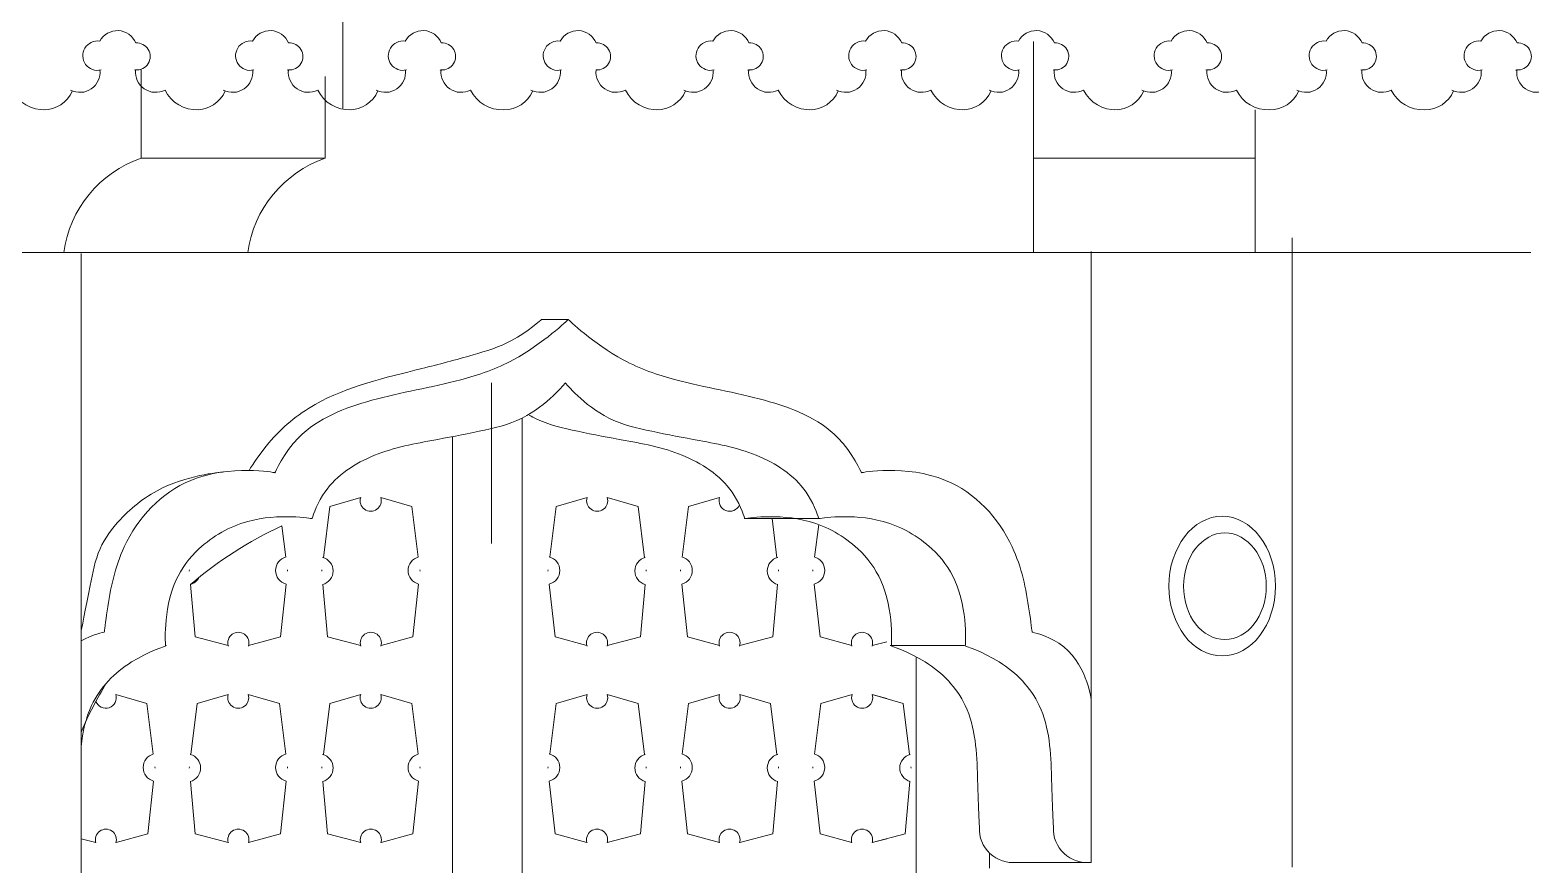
# Model space of a CAD drawing. Header units: millimetres. Extents: x 2399 to 111977, y 1313 to 59551.
# Drawn here: x 43914 to 45618, y 45612 to 46560 of the extents above; entities that cross this region are included whole.
import ezdxf

# ---------------------------------------------------------------- set-up
doc = ezdxf.new("R2010")
doc.units = ezdxf.units.MM
doc.layers.add('hatch1', color=7, linetype='Continuous', lineweight=20, true_color=0x6a6a6a)
doc.layers.add('main line', color=7, linetype='Continuous', lineweight=13)

msp = doc.modelspace()

# ---------------------------------------------------------------- linework, layer by layer
at = {"layer": 'hatch1', "color": 251, "linetype": 'Continuous', "lineweight": 20, "true_color": 0x6a6a6a}
msp.add_line((43971.9578, 45642.185), (43988.6262, 45637.8444), dxfattribs=at)
at = {"layer": 'main line', "color": 7, "linetype": 'Continuous', "lineweight": 13}
for p, q in [((44269.1588, 46470.107), (44269.1588, 46669.4299)), ((45053.2795, 46307.3923), (45053.2795, 46546.9166)), ((44040.2214, 46414.4103), (44040.2214, 46514.6325)), ((44249.1657, 46414.4103), (44249.1657, 46507.276)), ((45305.071, 46307.3923), (45305.071, 46469.5227)), ((44249.1657, 46414.4103), (44040.2214, 46414.4103)), ((45053.2795, 46414.4103), (45305.071, 46414.4103)), ((45346.8011, 45609.7199), (45346.8011, 46324.2577)), ((45618.0583, 46307.3923), (40149.5606, 46307.3923)), ((43971.9578, 45599.4217), (43971.9578, 46306.236)), ((45118.5711, 45615.3063), (45118.5711, 46308.781)), ((44437.7906, 46159.4724), (44437.7906, 45977.2945)), ((44472.632, 46119.5093), (44472.632, 44698.128)), ((44393.759, 46098.5704), (44393.759, 44698.128)), ((44289.4183, 46029.391), (44254.2615, 46019.0482)), ((44347.5681, 46019.0482), (44312.1741, 46029.391)), ((44511.1615, 46019.0482), (44546.5555, 46029.391)), ((44569.3114, 46029.391), (44604.4682, 46019.0482)), ((44661.5544, 46019.0482), (44696.9484, 46029.391)), ((44254.2615, 46019.0482), (44247.0976, 45961.1341)), ((44354.758, 45961.8144), (44347.5681, 46019.0482)), ((44503.9716, 45961.8144), (44511.1615, 46019.0482)), ((44604.4682, 46019.0482), (44611.632, 45961.1341)), ((44654.3645, 45961.8144), (44661.5544, 46019.0482)), ((44204.3651, 45961.8144), (44199.9053, 45997.3158)), ((44809.4663, 46005.4979), (44725.4065, 46005.4979)), ((44756.5372, 46005.4979), (44762.0249, 45961.1341)), ((44804.7574, 45961.8144), (44809.3859, 45998.6587)), ((44094.9886, 45947.2603), (44094.8082, 45945.8021)), ((44206.3767, 45945.8021), (44206.1935, 45947.2603)), ((44245.3815, 45947.2603), (44245.2011, 45945.8021)), ((44356.7695, 45945.8021), (44356.5864, 45947.2603)), ((44501.9601, 45945.8021), (44502.1433, 45947.2603)), ((44613.3482, 45947.2603), (44613.5286, 45945.8021)), ((44652.353, 45945.8021), (44652.5362, 45947.2603)), ((44763.7411, 45947.2603), (44763.9215, 45945.8021)), ((44802.7459, 45945.8021), (44802.9291, 45947.2603)), ((44096.1339, 45930.7353), (44101.3748, 45871.1693)), ((44198.2009, 45871.1693), (44204.7731, 45931.1642)), ((44246.5268, 45930.7353), (44251.7677, 45871.1693)), ((44348.5937, 45871.1693), (44355.166, 45931.1642)), ((44510.1359, 45871.1693), (44503.5637, 45931.1642)), ((44612.2029, 45930.7353), (44606.962, 45871.1693)), ((44660.5288, 45871.1693), (44653.9565, 45931.1642)), ((44762.5958, 45930.7353), (44757.3549, 45871.1693)), ((44810.9217, 45871.1693), (44804.3494, 45931.1642)), ((44101.3748, 45871.1693), (44139.019, 45861.3664)), ((44162.105, 45861.4519), (44198.2009, 45871.1693)), ((44251.7677, 45871.1693), (44289.4119, 45861.3664)), ((44312.4979, 45861.4519), (44348.5937, 45871.1693)), ((44546.2318, 45861.4519), (44510.1359, 45871.1693)), ((44606.962, 45871.1693), (44569.3178, 45861.3664)), ((44696.6247, 45861.4519), (44660.5288, 45871.1693)), ((44757.3549, 45871.1693), (44719.7106, 45861.3664)), ((44847.0176, 45861.4519), (44810.9217, 45871.1693)), ((44886.7719, 45865.707), (44870.1035, 45861.3664)), ((44974.7315, 45861.2704), (44890.6717, 45861.2704)), ((44920.2312, 44698.128), (44920.2312, 45847.6994)), ((44011.3884, 45805.869), (44046.7824, 45795.5263)), ((44139.0254, 45805.869), (44103.8686, 45795.5263)), ((44197.1752, 45795.5263), (44161.7813, 45805.869)), ((44289.4183, 45805.869), (44254.2615, 45795.5263)), ((44347.5681, 45795.5263), (44312.1741, 45805.869)), ((44511.1615, 45795.5263), (44546.5555, 45805.869)), ((44569.3114, 45805.869), (44604.4682, 45795.5263)), ((44661.5544, 45795.5263), (44696.9484, 45805.869)), ((44719.7042, 45805.869), (44754.861, 45795.5263)), ((44847.3413, 45805.869), (44811.9473, 45795.5263)), ((44870.0971, 45805.869), (44886.8017, 45801.1355)), ((44870.0971, 45805.869), (44905.2539, 45795.5263)), ((44053.9723, 45738.2925), (44046.7824, 45795.5263)), ((44103.8686, 45795.5263), (44096.7048, 45737.6121)), ((44204.3651, 45738.2925), (44197.1752, 45795.5263)), ((44254.2615, 45795.5263), (44247.0976, 45737.6121)), ((44354.758, 45738.2925), (44347.5681, 45795.5263)), ((44503.9716, 45738.2925), (44511.1615, 45795.5263)), ((44604.4682, 45795.5263), (44611.632, 45737.6121)), ((44654.3645, 45738.2925), (44661.5544, 45795.5263)), ((44754.861, 45795.5263), (44762.0249, 45737.6121)), ((44804.7574, 45738.2925), (44811.9473, 45795.5263)), ((44905.2539, 45795.5263), (44912.4178, 45737.6121)), ((44055.9838, 45722.2802), (44055.8006, 45723.7383)), ((44094.9886, 45723.7383), (44094.8082, 45722.2802)), ((44206.3767, 45722.2802), (44206.1935, 45723.7383)), ((44245.3815, 45723.7383), (44245.2011, 45722.2802)), ((44356.7695, 45722.2802), (44356.5864, 45723.7383)), ((44501.9601, 45722.2802), (44502.1433, 45723.7383)), ((44613.3482, 45723.7383), (44613.5286, 45722.2802)), ((44652.353, 45722.2802), (44652.5362, 45723.7383)), ((44763.7411, 45723.7383), (44763.9215, 45722.2802)), ((44802.7459, 45722.2802), (44802.9291, 45723.7383)), ((44914.134, 45723.7383), (44914.3143, 45722.2802)), ((44047.808, 45647.6473), (44054.3803, 45707.6423)), ((44096.1339, 45707.2134), (44101.3748, 45647.6473)), ((44198.2009, 45647.6473), (44204.7731, 45707.6423)), ((44246.5268, 45707.2134), (44251.7677, 45647.6473)), ((44348.5937, 45647.6473), (44355.166, 45707.6423)), ((44510.1359, 45647.6473), (44503.5637, 45707.6423)), ((44612.2029, 45707.2134), (44606.962, 45647.6473)), ((44660.5288, 45647.6473), (44653.9565, 45707.6423)), ((44762.5958, 45707.2134), (44757.3549, 45647.6473)), ((44810.9217, 45647.6473), (44804.3494, 45707.6423)), ((44912.9887, 45707.2134), (44907.7477, 45647.6473)), ((44011.7121, 45637.9299), (44047.808, 45647.6473)), ((44101.3748, 45647.6473), (44139.019, 45637.8444)), ((44162.105, 45637.9299), (44198.2009, 45647.6473)), ((44251.7677, 45647.6473), (44289.4119, 45637.8444)), ((44312.4979, 45637.9299), (44348.5937, 45647.6473)), ((44546.2318, 45637.9299), (44510.1359, 45647.6473)), ((44606.962, 45647.6473), (44569.3178, 45637.8444)), ((44696.6247, 45637.9299), (44660.5288, 45647.6473)), ((44757.3549, 45647.6473), (44719.7106, 45637.8444)), ((44847.0176, 45637.9299), (44810.9217, 45647.6473)), ((44907.7477, 45647.6473), (44870.1035, 45637.8444)), ((44886.7719, 45642.185), (44870.1035, 45637.8444)), ((45003.368, 45608.6844), (45003.368, 45625.8484)), ((45025.4847, 45615.3063), (45109.5445, 45615.3063))]:
    msp.add_line(p, q, dxfattribs=at)
at = {"layer": 'main line', "color": 7, "linetype": 'Continuous', "lineweight": 13, "flags": 128}
for points in [[(43994.6011, 46514.6325, -1.219803903), (43993.1706, 46547.3144, -0.63216014), (44034.1346, 46545.3161, -1.067465283), (44033.8999, 46514.6325, 0.60309642), (44067.2916, 46491.8662)], [(43994.6011, 46514.6325, -1.219803903), (43993.1706, 46547.3144, -0.63216014), (44034.1346, 46545.3161, -1.067465283), (44033.8999, 46514.6325, 0.60309642), (44067.2916, 46491.8662)], [(43994.6011, 46514.6325, -1.219803903), (43993.1706, 46547.3144, -0.63216014), (44034.1346, 46545.3161, -1.067465283), (44033.8999, 46514.6325, 0.60309642), (44067.2916, 46491.8662)], [(43994.6011, 46514.6325, -1.219803903), (43993.1706, 46547.3144, -0.63216014), (44034.1346, 46545.3161, -1.067465283), (44033.8999, 46514.6325, 0.60309642), (44067.2916, 46491.8662)], [(43994.6011, 46514.6325, -1.219803903), (43993.1706, 46547.3144, -0.63216014), (44034.1346, 46545.3161, -1.067465283), (44033.8999, 46514.6325, 0.60309642), (44067.2916, 46491.8662)], [(43994.6011, 46514.6325, -1.219803903), (43993.1706, 46547.3144, -0.63216014), (44034.1346, 46545.3161, -1.067465283), (44033.8999, 46514.6325, 0.60309642), (44067.2916, 46491.8662)], [(44168.013, 46514.6325, -1.219803903), (44166.5826, 46547.3144, -0.63216014), (44207.5466, 46545.3161, -1.067465283), (44207.3118, 46514.6325, 0.60309642), (44240.7036, 46491.8662)], [(44168.013, 46514.6325, -1.219803903), (44166.5826, 46547.3144, -0.63216014), (44207.5466, 46545.3161, -1.067465283), (44207.3118, 46514.6325, 0.60309642), (44240.7036, 46491.8662)], [(44168.013, 46514.6325, -1.219803903), (44166.5826, 46547.3144, -0.63216014), (44207.5466, 46545.3161, -1.067465283), (44207.3118, 46514.6325, 0.60309642), (44240.7036, 46491.8662)], [(44168.013, 46514.6325, -1.219803903), (44166.5826, 46547.3144, -0.63216014), (44207.5466, 46545.3161, -1.067465283), (44207.3118, 46514.6325, 0.60309642), (44240.7036, 46491.8662)], [(44168.013, 46514.6325, -1.219803903), (44166.5826, 46547.3144, -0.63216014), (44207.5466, 46545.3161, -1.067465283), (44207.3118, 46514.6325, 0.60309642), (44240.7036, 46491.8662)], [(44168.013, 46514.6325, -1.219803903), (44166.5826, 46547.3144, -0.63216014), (44207.5466, 46545.3161, -1.067465283), (44207.3118, 46514.6325, 0.60309642), (44240.7036, 46491.8662)], [(44341.425, 46514.6325, -1.219803903), (44339.9945, 46547.3144, -0.63216014), (44380.9586, 46545.3161, -1.067465283), (44380.7238, 46514.6325, 0.60309642), (44414.1156, 46491.8662)], [(44341.425, 46514.6325, -1.219803903), (44339.9945, 46547.3144, -0.63216014), (44380.9586, 46545.3161, -1.067465283), (44380.7238, 46514.6325, 0.60309642), (44414.1156, 46491.8662)], [(44341.425, 46514.6325, -1.219803903), (44339.9945, 46547.3144, -0.63216014), (44380.9586, 46545.3161, -1.067465283), (44380.7238, 46514.6325, 0.60309642), (44414.1156, 46491.8662)], [(44341.425, 46514.6325, -1.219803903), (44339.9945, 46547.3144, -0.63216014), (44380.9586, 46545.3161, -1.067465283), (44380.7238, 46514.6325, 0.60309642), (44414.1156, 46491.8662)], [(44341.425, 46514.6325, -1.219803903), (44339.9945, 46547.3144, -0.63216014), (44380.9586, 46545.3161, -1.067465283), (44380.7238, 46514.6325, 0.60309642), (44414.1156, 46491.8662)], [(44341.425, 46514.6325, -1.219803903), (44339.9945, 46547.3144, -0.63216014), (44380.9586, 46545.3161, -1.067465283), (44380.7238, 46514.6325, 0.60309642), (44414.1156, 46491.8662)], [(44517.2917, 46514.6325, -1.219803903), (44515.8612, 46547.3144, -0.63216014), (44556.8253, 46545.3161, -1.067465283), (44556.5905, 46514.6325, 0.60309642), (44589.9823, 46491.8662)], [(44517.2917, 46514.6325, -1.219803903), (44515.8612, 46547.3144, -0.63216014), (44556.8253, 46545.3161, -1.067465283), (44556.5905, 46514.6325, 0.60309642), (44589.9823, 46491.8662)], [(44517.2917, 46514.6325, -1.219803903), (44515.8612, 46547.3144, -0.63216014), (44556.8253, 46545.3161, -1.067465283), (44556.5905, 46514.6325, 0.60309642), (44589.9823, 46491.8662)], [(44517.2917, 46514.6325, -1.219803903), (44515.8612, 46547.3144, -0.63216014), (44556.8253, 46545.3161, -1.067465283), (44556.5905, 46514.6325, 0.60309642), (44589.9823, 46491.8662)], [(44517.2917, 46514.6325, -1.219803903), (44515.8612, 46547.3144, -0.63216014), (44556.8253, 46545.3161, -1.067465283), (44556.5905, 46514.6325, 0.60309642), (44589.9823, 46491.8662)], [(44517.2917, 46514.6325, -1.219803903), (44515.8612, 46547.3144, -0.63216014), (44556.8253, 46545.3161, -1.067465283), (44556.5905, 46514.6325, 0.60309642), (44589.9823, 46491.8662)], [(44690.7037, 46514.6325, -1.219803903), (44689.2732, 46547.3144, -0.63216014), (44730.2372, 46545.3161, -1.067465283), (44730.0025, 46514.6325, 0.60309642), (44763.3942, 46491.8662)], [(44690.7037, 46514.6325, -1.219803903), (44689.2732, 46547.3144, -0.63216014), (44730.2372, 46545.3161, -1.067465283), (44730.0025, 46514.6325, 0.60309642), (44763.3942, 46491.8662)], [(44690.7037, 46514.6325, -1.219803903), (44689.2732, 46547.3144, -0.63216014), (44730.2372, 46545.3161, -1.067465283), (44730.0025, 46514.6325, 0.60309642), (44763.3942, 46491.8662)], [(44690.7037, 46514.6325, -1.219803903), (44689.2732, 46547.3144, -0.63216014), (44730.2372, 46545.3161, -1.067465283), (44730.0025, 46514.6325, 0.60309642), (44763.3942, 46491.8662)], [(44690.7037, 46514.6325, -1.219803903), (44689.2732, 46547.3144, -0.63216014), (44730.2372, 46545.3161, -1.067465283), (44730.0025, 46514.6325, 0.60309642), (44763.3942, 46491.8662)], [(44690.7037, 46514.6325, -1.219803903), (44689.2732, 46547.3144, -0.63216014), (44730.2372, 46545.3161, -1.067465283), (44730.0025, 46514.6325, 0.60309642), (44763.3942, 46491.8662)], [(44864.1156, 46514.6325, -1.219803903), (44862.6852, 46547.3144, -0.63216014), (44903.6492, 46545.3161, -1.067465283), (44903.4144, 46514.6325, 0.60309642), (44936.8062, 46491.8662)], [(44864.1156, 46514.6325, -1.219803903), (44862.6852, 46547.3144, -0.63216014), (44903.6492, 46545.3161, -1.067465283), (44903.4144, 46514.6325, 0.60309642), (44936.8062, 46491.8662)], [(44864.1156, 46514.6325, -1.219803903), (44862.6852, 46547.3144, -0.63216014), (44903.6492, 46545.3161, -1.067465283), (44903.4144, 46514.6325, 0.60309642), (44936.8062, 46491.8662)], [(44864.1156, 46514.6325, -1.219803903), (44862.6852, 46547.3144, -0.63216014), (44903.6492, 46545.3161, -1.067465283), (44903.4144, 46514.6325, 0.60309642), (44936.8062, 46491.8662)], [(44864.1156, 46514.6325, -1.219803903), (44862.6852, 46547.3144, -0.63216014), (44903.6492, 46545.3161, -1.067465283), (44903.4144, 46514.6325, 0.60309642), (44936.8062, 46491.8662)], [(44864.1156, 46514.6325, -1.219803903), (44862.6852, 46547.3144, -0.63216014), (44903.6492, 46545.3161, -1.067465283), (44903.4144, 46514.6325, 0.60309642), (44936.8062, 46491.8662)], [(45037.5276, 46514.6325, -1.219803903), (45036.0971, 46547.3144, -0.63216014), (45077.0612, 46545.3161, -1.067465283), (45076.8264, 46514.6325, 0.60309642), (45110.2182, 46491.8662)], [(45037.5276, 46514.6325, -1.219803903), (45036.0971, 46547.3144, -0.63216014), (45077.0612, 46545.3161, -1.067465283), (45076.8264, 46514.6325, 0.60309642), (45110.2182, 46491.8662)], [(45037.5276, 46514.6325, -1.219803903), (45036.0971, 46547.3144, -0.63216014), (45077.0612, 46545.3161, -1.067465283), (45076.8264, 46514.6325, 0.60309642), (45110.2182, 46491.8662)], [(45037.5276, 46514.6325, -1.219803903), (45036.0971, 46547.3144, -0.63216014), (45077.0612, 46545.3161, -1.067465283), (45076.8264, 46514.6325, 0.60309642), (45110.2182, 46491.8662)], [(45037.5276, 46514.6325, -1.219803903), (45036.0971, 46547.3144, -0.63216014), (45077.0612, 46545.3161, -1.067465283), (45076.8264, 46514.6325, 0.60309642), (45110.2182, 46491.8662)], [(45037.5276, 46514.6325, -1.219803903), (45036.0971, 46547.3144, -0.63216014), (45077.0612, 46545.3161, -1.067465283), (45076.8264, 46514.6325, 0.60309642), (45110.2182, 46491.8662)], [(45210.9396, 46514.6325, -1.219803903), (45209.5091, 46547.3144, -0.63216014), (45250.4731, 46545.3161, -1.067465283), (45250.2384, 46514.6325, 0.60309642), (45283.6301, 46491.8662)], [(45210.9396, 46514.6325, -1.219803903), (45209.5091, 46547.3144, -0.63216014), (45250.4731, 46545.3161, -1.067465283), (45250.2384, 46514.6325, 0.60309642), (45283.6301, 46491.8662)], [(45210.9396, 46514.6325, -1.219803903), (45209.5091, 46547.3144, -0.63216014), (45250.4731, 46545.3161, -1.067465283), (45250.2384, 46514.6325, 0.60309642), (45283.6301, 46491.8662)], [(45210.9396, 46514.6325, -1.219803903), (45209.5091, 46547.3144, -0.63216014), (45250.4731, 46545.3161, -1.067465283), (45250.2384, 46514.6325, 0.60309642), (45283.6301, 46491.8662)], [(45210.9396, 46514.6325, -1.219803903), (45209.5091, 46547.3144, -0.63216014), (45250.4731, 46545.3161, -1.067465283), (45250.2384, 46514.6325, 0.60309642), (45283.6301, 46491.8662)], [(45210.9396, 46514.6325, -1.219803903), (45209.5091, 46547.3144, -0.63216014), (45250.4731, 46545.3161, -1.067465283), (45250.2384, 46514.6325, 0.60309642), (45283.6301, 46491.8662)], [(45386.8062, 46514.6325, -1.219803903), (45385.3758, 46547.3144, -0.63216014), (45426.3398, 46545.3161, -1.067465283), (45426.1051, 46514.6325, 0.60309642), (45459.4968, 46491.8662)], [(45386.8062, 46514.6325, -1.219803903), (45385.3758, 46547.3144, -0.63216014), (45426.3398, 46545.3161, -1.067465283), (45426.1051, 46514.6325, 0.60309642), (45459.4968, 46491.8662)], [(45386.8062, 46514.6325, -1.219803903), (45385.3758, 46547.3144, -0.63216014), (45426.3398, 46545.3161, -1.067465283), (45426.1051, 46514.6325, 0.60309642), (45459.4968, 46491.8662)], [(45386.8062, 46514.6325, -1.219803903), (45385.3758, 46547.3144, -0.63216014), (45426.3398, 46545.3161, -1.067465283), (45426.1051, 46514.6325, 0.60309642), (45459.4968, 46491.8662)], [(45386.8062, 46514.6325, -1.219803903), (45385.3758, 46547.3144, -0.63216014), (45426.3398, 46545.3161, -1.067465283), (45426.1051, 46514.6325, 0.60309642), (45459.4968, 46491.8662)], [(45386.8062, 46514.6325, -1.219803903), (45385.3758, 46547.3144, -0.63216014), (45426.3398, 46545.3161, -1.067465283), (45426.1051, 46514.6325, 0.60309642), (45459.4968, 46491.8662)], [(45562.6729, 46514.6325, -1.219803903), (45561.2425, 46547.3144, -0.63216014), (45602.2065, 46545.3161, -1.067465283), (45601.9718, 46514.6325, 0.60309642), (45635.3635, 46491.8662)], [(45562.6729, 46514.6325, -1.219803903), (45561.2425, 46547.3144, -0.63216014), (45602.2065, 46545.3161, -1.067465283), (45601.9718, 46514.6325, 0.60309642), (45635.3635, 46491.8662)], [(45562.6729, 46514.6325, -1.219803903), (45561.2425, 46547.3144, -0.63216014), (45602.2065, 46545.3161, -1.067465283), (45601.9718, 46514.6325, 0.60309642), (45635.3635, 46491.8662)], [(45562.6729, 46514.6325, -1.219803903), (45561.2425, 46547.3144, -0.63216014), (45602.2065, 46545.3161, -1.067465283), (45601.9718, 46514.6325, 0.60309642), (45635.3635, 46491.8662)], [(45562.6729, 46514.6325, -1.219803903), (45561.2425, 46547.3144, -0.63216014), (45602.2065, 46545.3161, -1.067465283), (45601.9718, 46514.6325, 0.60309642), (45635.3635, 46491.8662)], [(45562.6729, 46514.6325, -1.219803903), (45561.2425, 46547.3144, -0.63216014), (45602.2065, 46545.3161, -1.067465283), (45601.9718, 46514.6325, 0.60309642), (45635.3635, 46491.8662)], [(43993.4034, 46514.6325, -0.60309642), (43960.0116, 46491.8662)], [(43993.4034, 46514.6325, -0.60309642), (43960.0116, 46491.8662)], [(43993.4034, 46514.6325, -0.60309642), (43960.0116, 46491.8662)], [(43993.4034, 46514.6325, -0.60309642), (43960.0116, 46491.8662)], [(43993.4034, 46514.6325, -0.60309642), (43960.0116, 46491.8662)], [(43993.4034, 46514.6325, -0.60309642), (43960.0116, 46491.8662)], [(44032.7022, 46514.6325, 0.017938026), (44033.8735, 46514.3886)], [(44032.7022, 46514.6325, 0.017938026), (44033.8735, 46514.3886)], [(44032.7022, 46514.6325, 0.017938026), (44033.8735, 46514.3886)], [(44032.7022, 46514.6325, 0.017938026), (44033.8735, 46514.3886)], [(44032.7022, 46514.6325, 0.017938026), (44033.8735, 46514.3886)], [(44032.7022, 46514.6325, 0.017938026), (44033.8735, 46514.3886)], [(44166.8153, 46514.6325, -0.60309642), (44133.4236, 46491.8662)], [(44166.8153, 46514.6325, -0.60309642), (44133.4236, 46491.8662)], [(44166.8153, 46514.6325, -0.60309642), (44133.4236, 46491.8662)], [(44166.8153, 46514.6325, -0.60309642), (44133.4236, 46491.8662)], [(44166.8153, 46514.6325, -0.60309642), (44133.4236, 46491.8662)], [(44166.8153, 46514.6325, -0.60309642), (44133.4236, 46491.8662)], [(44206.1141, 46514.6325, 0.017938026), (44207.2855, 46514.3886)], [(44206.1141, 46514.6325, 0.017938026), (44207.2855, 46514.3886)], [(44206.1141, 46514.6325, 0.017938026), (44207.2855, 46514.3886)], [(44206.1141, 46514.6325, 0.017938026), (44207.2855, 46514.3886)], [(44206.1141, 46514.6325, 0.017938026), (44207.2855, 46514.3886)], [(44206.1141, 46514.6325, 0.017938026), (44207.2855, 46514.3886)], [(44340.2273, 46514.6325, -0.60309642), (44306.8355, 46491.8662)], [(44340.2273, 46514.6325, -0.60309642), (44306.8355, 46491.8662)], [(44340.2273, 46514.6325, -0.60309642), (44306.8355, 46491.8662)], [(44340.2273, 46514.6325, -0.60309642), (44306.8355, 46491.8662)], [(44340.2273, 46514.6325, -0.60309642), (44306.8355, 46491.8662)], [(44340.2273, 46514.6325, -0.60309642), (44306.8355, 46491.8662)], [(44379.5261, 46514.6325, 0.017938026), (44380.6975, 46514.3886)], [(44379.5261, 46514.6325, 0.017938026), (44380.6975, 46514.3886)], [(44379.5261, 46514.6325, 0.017938026), (44380.6975, 46514.3886)], [(44379.5261, 46514.6325, 0.017938026), (44380.6975, 46514.3886)], [(44379.5261, 46514.6325, 0.017938026), (44380.6975, 46514.3886)], [(44379.5261, 46514.6325, 0.017938026), (44380.6975, 46514.3886)], [(44516.094, 46514.6325, -0.60309642), (44482.7022, 46491.8662)], [(44516.094, 46514.6325, -0.60309642), (44482.7022, 46491.8662)], [(44516.094, 46514.6325, -0.60309642), (44482.7022, 46491.8662)], [(44516.094, 46514.6325, -0.60309642), (44482.7022, 46491.8662)], [(44516.094, 46514.6325, -0.60309642), (44482.7022, 46491.8662)], [(44516.094, 46514.6325, -0.60309642), (44482.7022, 46491.8662)], [(44689.5059, 46514.6325, -0.60309642), (44656.1142, 46491.8662)], [(44689.5059, 46514.6325, -0.60309642), (44656.1142, 46491.8662)], [(44689.5059, 46514.6325, -0.60309642), (44656.1142, 46491.8662)], [(44689.5059, 46514.6325, -0.60309642), (44656.1142, 46491.8662)], [(44689.5059, 46514.6325, -0.60309642), (44656.1142, 46491.8662)], [(44689.5059, 46514.6325, -0.60309642), (44656.1142, 46491.8662)], [(44728.8048, 46514.6325, 0.017938026), (44729.9761, 46514.3886)], [(44728.8048, 46514.6325, 0.017938026), (44729.9761, 46514.3886)], [(44728.8048, 46514.6325, 0.017938026), (44729.9761, 46514.3886)], [(44728.8048, 46514.6325, 0.017938026), (44729.9761, 46514.3886)], [(44728.8048, 46514.6325, 0.017938026), (44729.9761, 46514.3886)], [(44728.8048, 46514.6325, 0.017938026), (44729.9761, 46514.3886)], [(44862.9179, 46514.6325, -0.60309642), (44829.5261, 46491.8662)], [(44862.9179, 46514.6325, -0.60309642), (44829.5261, 46491.8662)], [(44862.9179, 46514.6325, -0.60309642), (44829.5261, 46491.8662)], [(44862.9179, 46514.6325, -0.60309642), (44829.5261, 46491.8662)], [(44862.9179, 46514.6325, -0.60309642), (44829.5261, 46491.8662)], [(44862.9179, 46514.6325, -0.60309642), (44829.5261, 46491.8662)], [(44902.2167, 46514.6325, 0.017938026), (44903.3881, 46514.3886)], [(44902.2167, 46514.6325, 0.017938026), (44903.3881, 46514.3886)], [(44902.2167, 46514.6325, 0.017938026), (44903.3881, 46514.3886)], [(44902.2167, 46514.6325, 0.017938026), (44903.3881, 46514.3886)], [(44902.2167, 46514.6325, 0.017938026), (44903.3881, 46514.3886)], [(44902.2167, 46514.6325, 0.017938026), (44903.3881, 46514.3886)], [(45036.3299, 46514.6325, -0.60309642), (45002.9381, 46491.8662)], [(45036.3299, 46514.6325, -0.60309642), (45002.9381, 46491.8662)], [(45036.3299, 46514.6325, -0.60309642), (45002.9381, 46491.8662)], [(45036.3299, 46514.6325, -0.60309642), (45002.9381, 46491.8662)], [(45036.3299, 46514.6325, -0.60309642), (45002.9381, 46491.8662)], [(45036.3299, 46514.6325, -0.60309642), (45002.9381, 46491.8662)], [(45075.6287, 46514.6325, 0.017938026), (45076.8001, 46514.3886)], [(45075.6287, 46514.6325, 0.017938026), (45076.8001, 46514.3886)], [(45075.6287, 46514.6325, 0.017938026), (45076.8001, 46514.3886)], [(45075.6287, 46514.6325, 0.017938026), (45076.8001, 46514.3886)], [(45075.6287, 46514.6325, 0.017938026), (45076.8001, 46514.3886)], [(45075.6287, 46514.6325, 0.017938026), (45076.8001, 46514.3886)], [(45209.7418, 46514.6325, -0.60309642), (45176.3501, 46491.8662)], [(45209.7418, 46514.6325, -0.60309642), (45176.3501, 46491.8662)], [(45209.7418, 46514.6325, -0.60309642), (45176.3501, 46491.8662)], [(45209.7418, 46514.6325, -0.60309642), (45176.3501, 46491.8662)], [(45209.7418, 46514.6325, -0.60309642), (45176.3501, 46491.8662)], [(45209.7418, 46514.6325, -0.60309642), (45176.3501, 46491.8662)], [(45249.0407, 46514.6325, 0.017938026), (45250.212, 46514.3886)], [(45249.0407, 46514.6325, 0.017938026), (45250.212, 46514.3886)], [(45249.0407, 46514.6325, 0.017938026), (45250.212, 46514.3886)], [(45249.0407, 46514.6325, 0.017938026), (45250.212, 46514.3886)], [(45249.0407, 46514.6325, 0.017938026), (45250.212, 46514.3886)], [(45249.0407, 46514.6325, 0.017938026), (45250.212, 46514.3886)], [(45385.6085, 46514.6325, -0.60309642), (45352.2168, 46491.8662)], [(45385.6085, 46514.6325, -0.60309642), (45352.2168, 46491.8662)], [(45385.6085, 46514.6325, -0.60309642), (45352.2168, 46491.8662)], [(45385.6085, 46514.6325, -0.60309642), (45352.2168, 46491.8662)], [(45385.6085, 46514.6325, -0.60309642), (45352.2168, 46491.8662)], [(45385.6085, 46514.6325, -0.60309642), (45352.2168, 46491.8662)], [(45424.9074, 46514.6325, 0.017938026), (45426.0787, 46514.3886)], [(45424.9074, 46514.6325, 0.017938026), (45426.0787, 46514.3886)], [(45424.9074, 46514.6325, 0.017938026), (45426.0787, 46514.3886)], [(45424.9074, 46514.6325, 0.017938026), (45426.0787, 46514.3886)], [(45424.9074, 46514.6325, 0.017938026), (45426.0787, 46514.3886)], [(45424.9074, 46514.6325, 0.017938026), (45426.0787, 46514.3886)], [(45561.4752, 46514.6325, -0.60309642), (45528.0835, 46491.8662)], [(45561.4752, 46514.6325, -0.60309642), (45528.0835, 46491.8662)], [(45561.4752, 46514.6325, -0.60309642), (45528.0835, 46491.8662)], [(45561.4752, 46514.6325, -0.60309642), (45528.0835, 46491.8662)], [(45561.4752, 46514.6325, -0.60309642), (45528.0835, 46491.8662)], [(45561.4752, 46514.6325, -0.60309642), (45528.0835, 46491.8662)], [(45600.7741, 46514.6325, 0.017938026), (45601.9454, 46514.3886)], [(45600.7741, 46514.6325, 0.017938026), (45601.9454, 46514.3886)], [(45600.7741, 46514.6325, 0.017938026), (45601.9454, 46514.3886)], [(45600.7741, 46514.6325, 0.017938026), (45601.9454, 46514.3886)], [(45600.7741, 46514.6325, 0.017938026), (45601.9454, 46514.3886)], [(45600.7741, 46514.6325, 0.017938026), (45601.9454, 46514.3886)], [(43931.8074, 46469.5227, -0.304535594), (43893.8797, 46491.8662)], [(43931.8074, 46469.5227, -0.304535594), (43893.8797, 46491.8662)], [(43931.8074, 46469.5227, -0.304535594), (43893.8797, 46491.8662)], [(43931.8074, 46469.5227, -0.304535594), (43893.8797, 46491.8662)], [(43931.8074, 46469.5227, -0.304535594), (43893.8797, 46491.8662)], [(43931.8074, 46469.5227, -0.304535594), (43893.8797, 46491.8662)], [(43962.126, 46490.8813, -0.304535594), (43929.3526, 46469.5227)], [(43962.126, 46490.8813, -0.304535594), (43929.3526, 46469.5227)], [(43962.126, 46490.8813, -0.304535594), (43929.3526, 46469.5227)], [(43962.126, 46490.8813, -0.304535594), (43929.3526, 46469.5227)], [(43962.126, 46490.8813, -0.304535594), (43929.3526, 46469.5227)], [(43962.126, 46490.8813, -0.304535594), (43929.3526, 46469.5227)], [(44105.2193, 46469.5227, -0.304535594), (44067.2916, 46491.8662)], [(44105.2193, 46469.5227, -0.304535594), (44067.2916, 46491.8662)], [(44105.2193, 46469.5227, -0.304535594), (44067.2916, 46491.8662)], [(44105.2193, 46469.5227, -0.304535594), (44067.2916, 46491.8662)], [(44105.2193, 46469.5227, -0.304535594), (44067.2916, 46491.8662)], [(44105.2193, 46469.5227, -0.304535594), (44067.2916, 46491.8662)], [(44135.538, 46490.8813, -0.304535594), (44102.7646, 46469.5227)], [(44135.538, 46490.8813, -0.304535594), (44102.7646, 46469.5227)], [(44135.538, 46490.8813, -0.304535594), (44102.7646, 46469.5227)], [(44135.538, 46490.8813, -0.304535594), (44102.7646, 46469.5227)], [(44135.538, 46490.8813, -0.304535594), (44102.7646, 46469.5227)], [(44135.538, 46490.8813, -0.304535594), (44102.7646, 46469.5227)], [(44278.6313, 46469.5227, -0.304535594), (44240.7036, 46491.8662)], [(44278.6313, 46469.5227, -0.304535594), (44240.7036, 46491.8662)], [(44278.6313, 46469.5227, -0.304535594), (44240.7036, 46491.8662)], [(44278.6313, 46469.5227, -0.304535594), (44240.7036, 46491.8662)], [(44278.6313, 46469.5227, -0.304535594), (44240.7036, 46491.8662)], [(44278.6313, 46469.5227, -0.304535594), (44240.7036, 46491.8662)], [(44308.9499, 46490.8813, -0.304535594), (44276.1766, 46469.5227)], [(44308.9499, 46490.8813, -0.304535594), (44276.1766, 46469.5227)], [(44308.9499, 46490.8813, -0.304535594), (44276.1766, 46469.5227)], [(44308.9499, 46490.8813, -0.304535594), (44276.1766, 46469.5227)], [(44308.9499, 46490.8813, -0.304535594), (44276.1766, 46469.5227)], [(44308.9499, 46490.8813, -0.304535594), (44276.1766, 46469.5227)], [(44452.0433, 46469.5227, -0.304535594), (44414.1156, 46491.8662)], [(44452.0433, 46469.5227, -0.304535594), (44414.1156, 46491.8662)], [(44452.0433, 46469.5227, -0.304535594), (44414.1156, 46491.8662)], [(44452.0433, 46469.5227, -0.304535594), (44414.1156, 46491.8662)], [(44452.0433, 46469.5227, -0.304535594), (44414.1156, 46491.8662)], [(44452.0433, 46469.5227, -0.304535594), (44414.1156, 46491.8662)], [(44484.8166, 46490.8813, -0.304535594), (44452.0433, 46469.5227)], [(44484.8166, 46490.8813, -0.304535594), (44452.0433, 46469.5227)], [(44484.8166, 46490.8813, -0.304535594), (44452.0433, 46469.5227)], [(44484.8166, 46490.8813, -0.304535594), (44452.0433, 46469.5227)], [(44484.8166, 46490.8813, -0.304535594), (44452.0433, 46469.5227)], [(44484.8166, 46490.8813, -0.304535594), (44452.0433, 46469.5227)], [(44627.91, 46469.5227, -0.304535594), (44589.9823, 46491.8662)], [(44627.91, 46469.5227, -0.304535594), (44589.9823, 46491.8662)], [(44627.91, 46469.5227, -0.304535594), (44589.9823, 46491.8662)], [(44627.91, 46469.5227, -0.304535594), (44589.9823, 46491.8662)], [(44627.91, 46469.5227, -0.304535594), (44589.9823, 46491.8662)], [(44627.91, 46469.5227, -0.304535594), (44589.9823, 46491.8662)], [(44658.2286, 46490.8813, -0.304535594), (44625.4552, 46469.5227)], [(44658.2286, 46490.8813, -0.304535594), (44625.4552, 46469.5227)], [(44658.2286, 46490.8813, -0.304535594), (44625.4552, 46469.5227)], [(44658.2286, 46490.8813, -0.304535594), (44625.4552, 46469.5227)], [(44658.2286, 46490.8813, -0.304535594), (44625.4552, 46469.5227)], [(44658.2286, 46490.8813, -0.304535594), (44625.4552, 46469.5227)], [(44801.3219, 46469.5227, -0.304535594), (44763.3942, 46491.8662)], [(44801.3219, 46469.5227, -0.304535594), (44763.3942, 46491.8662)], [(44801.3219, 46469.5227, -0.304535594), (44763.3942, 46491.8662)], [(44801.3219, 46469.5227, -0.304535594), (44763.3942, 46491.8662)], [(44801.3219, 46469.5227, -0.304535594), (44763.3942, 46491.8662)], [(44801.3219, 46469.5227, -0.304535594), (44763.3942, 46491.8662)], [(44831.6406, 46490.8813, -0.304535594), (44798.8672, 46469.5227)], [(44831.6406, 46490.8813, -0.304535594), (44798.8672, 46469.5227)], [(44831.6406, 46490.8813, -0.304535594), (44798.8672, 46469.5227)], [(44831.6406, 46490.8813, -0.304535594), (44798.8672, 46469.5227)], [(44831.6406, 46490.8813, -0.304535594), (44798.8672, 46469.5227)], [(44831.6406, 46490.8813, -0.304535594), (44798.8672, 46469.5227)], [(44974.7339, 46469.5227, -0.304535594), (44936.8062, 46491.8662)], [(44974.7339, 46469.5227, -0.304535594), (44936.8062, 46491.8662)], [(44974.7339, 46469.5227, -0.304535594), (44936.8062, 46491.8662)], [(44974.7339, 46469.5227, -0.304535594), (44936.8062, 46491.8662)], [(44974.7339, 46469.5227, -0.304535594), (44936.8062, 46491.8662)], [(44974.7339, 46469.5227, -0.304535594), (44936.8062, 46491.8662)], [(45005.0525, 46490.8813, -0.304535594), (44972.2792, 46469.5227)], [(45005.0525, 46490.8813, -0.304535594), (44972.2792, 46469.5227)], [(45005.0525, 46490.8813, -0.304535594), (44972.2792, 46469.5227)], [(45005.0525, 46490.8813, -0.304535594), (44972.2792, 46469.5227)], [(45005.0525, 46490.8813, -0.304535594), (44972.2792, 46469.5227)], [(45005.0525, 46490.8813, -0.304535594), (44972.2792, 46469.5227)], [(45148.1459, 46469.5227, -0.304535594), (45110.2182, 46491.8662)], [(45148.1459, 46469.5227, -0.304535594), (45110.2182, 46491.8662)], [(45148.1459, 46469.5227, -0.304535594), (45110.2182, 46491.8662)], [(45148.1459, 46469.5227, -0.304535594), (45110.2182, 46491.8662)], [(45148.1459, 46469.5227, -0.304535594), (45110.2182, 46491.8662)], [(45148.1459, 46469.5227, -0.304535594), (45110.2182, 46491.8662)], [(45178.4645, 46490.8813, -0.304535594), (45145.6911, 46469.5227)], [(45178.4645, 46490.8813, -0.304535594), (45145.6911, 46469.5227)], [(45178.4645, 46490.8813, -0.304535594), (45145.6911, 46469.5227)], [(45178.4645, 46490.8813, -0.304535594), (45145.6911, 46469.5227)], [(45178.4645, 46490.8813, -0.304535594), (45145.6911, 46469.5227)], [(45178.4645, 46490.8813, -0.304535594), (45145.6911, 46469.5227)], [(45321.5578, 46469.5227, -0.304535594), (45283.6301, 46491.8662)], [(45321.5578, 46469.5227, -0.304535594), (45283.6301, 46491.8662)], [(45321.5578, 46469.5227, -0.304535594), (45283.6301, 46491.8662)], [(45321.5578, 46469.5227, -0.304535594), (45283.6301, 46491.8662)], [(45321.5578, 46469.5227, -0.304535594), (45283.6301, 46491.8662)], [(45321.5578, 46469.5227, -0.304535594), (45283.6301, 46491.8662)], [(45354.3312, 46490.8813, -0.304535594), (45321.5578, 46469.5227)], [(45354.3312, 46490.8813, -0.304535594), (45321.5578, 46469.5227)], [(45354.3312, 46490.8813, -0.304535594), (45321.5578, 46469.5227)], [(45354.3312, 46490.8813, -0.304535594), (45321.5578, 46469.5227)], [(45354.3312, 46490.8813, -0.304535594), (45321.5578, 46469.5227)], [(45354.3312, 46490.8813, -0.304535594), (45321.5578, 46469.5227)], [(45497.4245, 46469.5227, -0.304535594), (45459.4968, 46491.8662)], [(45497.4245, 46469.5227, -0.304535594), (45459.4968, 46491.8662)], [(45497.4245, 46469.5227, -0.304535594), (45459.4968, 46491.8662)], [(45497.4245, 46469.5227, -0.304535594), (45459.4968, 46491.8662)], [(45497.4245, 46469.5227, -0.304535594), (45459.4968, 46491.8662)], [(45497.4245, 46469.5227, -0.304535594), (45459.4968, 46491.8662)], [(45530.1979, 46490.8813, -0.304535594), (45497.4245, 46469.5227)], [(45530.1979, 46490.8813, -0.304535594), (45497.4245, 46469.5227)], [(45530.1979, 46490.8813, -0.304535594), (45497.4245, 46469.5227)], [(45530.1979, 46490.8813, -0.304535594), (45497.4245, 46469.5227)], [(45530.1979, 46490.8813, -0.304535594), (45497.4245, 46469.5227)], [(45530.1979, 46490.8813, -0.304535594), (45497.4245, 46469.5227)]]:
    msp.add_lwpolyline(points, format="xyb", dxfattribs=at)
at = {"layer": 'main line', "color": 7, "linetype": 'Continuous', "lineweight": 13}
for centre, radius, start, end in [((44083.097, 46289.4625), 132.0994, 108.9395644, 172.1991711), ((44292.0413, 46289.4625), 132.0994, 108.9395644, 172.1991711), ((44300.7962, 46025.6881), 11.9653, 161.9728274, 18.0271726), ((44557.9334, 46025.6881), 11.9653, 161.9728274, 18.0271726), ((44708.3263, 46025.6881), 11.9653, 161.9728274, 336.7581559), ((44394.8086, 45579.4801), 461.0574, 115.0071295, 130.3759767), ((44091.8321, 45946.0208), 15.8793, 72.1301541, 75.5994413), ((44208.7223, 45946.5446), 15.8793, 104.4005587, 255.5994413), ((44242.225, 45946.0208), 15.8793, 284.4005587, 75.5994413), ((44359.1152, 45946.5446), 15.8793, 104.4005587, 255.5994413), ((44499.6145, 45946.5446), 15.8793, 284.4005587, 75.5994413), ((44616.5047, 45946.0208), 15.8793, 104.4005587, 255.5994413), ((44650.0074, 45946.5446), 15.8793, 284.4005587, 75.5994413), ((44766.8976, 45946.0208), 15.8793, 104.4005587, 255.5994413), ((44800.4002, 45946.5446), 15.8793, 284.4005587, 75.5994413), ((44091.8321, 45946.0208), 15.8793, 284.4005587, 333.3143031), ((44150.5504, 45864.5597), 11.9653, 341.9728274, 198.0271726), ((44300.9432, 45864.5597), 11.9653, 341.9728274, 198.0271726), ((44557.7864, 45864.5597), 11.9653, 341.9728274, 198.0271726), ((44708.1793, 45864.5597), 11.9653, 341.9728274, 198.0271726), ((44858.5722, 45864.5597), 11.9653, 341.9728274, 198.0271726), ((44394.8086, 45579.4801), 461.0574, 148.7585809, 156.4060879), ((44000.0105, 45802.1662), 11.9653, 200.5486028, 18.0271726), ((44150.4033, 45802.1662), 11.9653, 161.9728274, 18.0271726), ((44300.7962, 45802.1662), 11.9653, 161.9728274, 18.0271726), ((44557.9334, 45802.1662), 11.9653, 161.9728274, 18.0271726), ((44708.3263, 45802.1662), 11.9653, 161.9728274, 18.0271726), ((44858.7192, 45802.1662), 11.9653, 161.9728274, 18.0271726), ((44058.3294, 45723.0227), 15.8793, 104.4005587, 255.5994413), ((44091.8321, 45722.4989), 15.8793, 284.4005587, 75.5994413), ((44208.7223, 45723.0227), 15.8793, 104.4005587, 255.5994413), ((44242.225, 45722.4989), 15.8793, 284.4005587, 75.5994413), ((44359.1152, 45723.0227), 15.8793, 104.4005587, 255.5994413), ((44499.6145, 45723.0227), 15.8793, 284.4005587, 75.5994413), ((44616.5047, 45722.4989), 15.8793, 104.4005587, 255.5994413), ((44650.0074, 45723.0227), 15.8793, 284.4005587, 75.5994413), ((44766.8976, 45722.4989), 15.8793, 104.4005587, 255.5994413), ((44800.4002, 45723.0227), 15.8793, 284.4005587, 75.5994413), ((44917.2905, 45722.4989), 15.8793, 104.4005587, 255.5994413), ((44000.1575, 45641.0377), 11.9653, 341.9728274, 198.0271726), ((44150.5504, 45641.0377), 11.9653, 341.9728274, 198.0271726), ((44300.9432, 45641.0377), 11.9653, 341.9728274, 198.0271726), ((44557.7864, 45641.0377), 11.9653, 341.9728274, 198.0271726), ((44708.1793, 45641.0377), 11.9653, 341.9728274, 198.0271726), ((44858.5722, 45641.0377), 11.9653, 341.9728274, 198.0271726), ((45029.998, 45653.2459), 38.2071, 176.8607904, 276.7840138), ((45114.0578, 45653.2459), 38.2071, 176.8607904, 276.7840138)]:
    msp.add_arc(centre, radius, start, end, dxfattribs=at)
for centre, major_axis, ratio in [((45267.498, 45928.8788), (0, -79.3031), 0.762827774), ((45270.5878, 45928.7479), (0, -60.4946), 0.776919766)]:
    msp.add_ellipse(centre, major_axis=major_axis, ratio=ratio, dxfattribs=at)
for points, knots in [([(44494.5905, 46231.3461), (44494.5905, 46231.3461), (44478.9931, 46217.2541), (44460.6334, 46207.4863), (44446.8986, 46200.1791), (44431.9278, 46195.65), (44416.9743, 46191.3163), (44397.6435, 46185.714), (44378.1792, 46180.5759), (44358.6552, 46175.6897), (44317.0138, 46165.2683), (44274.7888, 46156.0739), (44237.5732, 46134.9661), (44217.6179, 46123.648), (44199.8606, 46108.858), (44185.0425, 46091.3769), (44172.603, 46076.7017), (44162.6458, 46060.115), (44162.6458, 46060.115)], [0, 0, 0, 0, 1, 1, 1, 2, 2, 2, 3, 3, 3, 4, 4, 4, 5, 5, 5, 6, 6, 6, 6]), ([(44192.1217, 46057.5928), (44192.1217, 46057.5928), (44202.1036, 46079.9885), (44218.8461, 46097.1642), (44240.8849, 46119.7733), (44271.4955, 46131.2003), (44302.078, 46139.7366), (44335.3411, 46149.0212), (44369.5897, 46154.1451), (44402.979, 46163.0214), (44423.5642, 46168.4939), (44443.7576, 46175.5131), (44462.4847, 46185.6595), (44496.6211, 46204.1547), (44525.0183, 46231.3461), (44525.0183, 46231.3461)], [0, 0, 0, 0, 1, 1, 1, 2, 2, 2, 3, 3, 3, 4, 4, 4, 5, 5, 5, 5]), ([(44857.9149, 46057.5928), (44857.9149, 46057.5928), (44847.933, 46079.9885), (44831.1905, 46097.1642), (44809.1517, 46119.7733), (44778.5411, 46131.2003), (44747.9587, 46139.7366), (44714.6955, 46149.0212), (44680.4469, 46154.1451), (44647.0577, 46163.0214), (44626.4724, 46168.4939), (44606.279, 46175.5131), (44587.5519, 46185.6595), (44553.4155, 46204.1547), (44525.0183, 46231.3461), (44525.0183, 46231.3461)], [0, 0, 0, 0, 1, 1, 1, 2, 2, 2, 3, 3, 3, 4, 4, 4, 5, 5, 5, 5]), ([(44234.2345, 46005.4979), (44234.2345, 46005.4979), (44238.4776, 46019.5021), (44246.1344, 46031.7595), (44258.7862, 46052.0132), (44279.1418, 46066.045), (44301.1197, 46075.6657), (44323.0303, 46085.257), (44346.5794, 46089.7233), (44370.13, 46094.157), (44388.0359, 46097.5279), (44405.977, 46100.7147), (44423.7846, 46104.5762), (44440.507, 46108.2024), (44457.3709, 46111.8025), (44472.632, 46119.5093), (44501.1209, 46133.896), (44521.8504, 46159.4724), (44521.8504, 46159.4724)], [0, 0, 0, 0, 1, 1, 1, 2, 2, 2, 3, 3, 3, 4, 4, 4, 5, 5, 5, 6, 6, 6, 6]), ([(44809.4663, 46005.4979), (44809.4663, 46005.4979), (44805.2233, 46019.5021), (44797.5665, 46031.7595), (44784.9146, 46052.0132), (44764.559, 46066.045), (44742.5812, 46075.6657), (44720.6706, 46085.257), (44697.1214, 46089.7233), (44673.5708, 46094.157), (44655.665, 46097.5279), (44637.7238, 46100.7147), (44619.9162, 46104.5762), (44603.1938, 46108.2024), (44586.3299, 46111.8025), (44571.0688, 46119.5093), (44542.5799, 46133.896), (44521.8504, 46159.4724), (44521.8504, 46159.4724)], [0, 0, 0, 0, 1, 1, 1, 2, 2, 2, 3, 3, 3, 4, 4, 4, 5, 5, 5, 6, 6, 6, 6]), ([(44725.4065, 46005.4979), (44725.4065, 46005.4979), (44721.1635, 46019.5021), (44713.5067, 46031.7595), (44700.8549, 46052.0132), (44680.4992, 46066.045), (44658.5214, 46075.6657), (44636.6108, 46085.257), (44613.1202, 46090.0468), (44589.511, 46094.157), (44571.5564, 46097.2827), (44553.6837, 46100.7964), (44535.8565, 46104.5762), (44519.1129, 46108.1263), (44502.2448, 46111.7886), (44487.009, 46119.5093), (44484.0267, 46121.0206), (44481.1288, 46122.6916), (44481.1288, 46122.6916)], [0, 0, 0, 0, 1, 1, 1, 2, 2, 2, 3, 3, 3, 4, 4, 4, 5, 5, 5, 6, 6, 6, 6]), ([(43998.3516, 45876.6698), (43998.3516, 45876.6698), (43999.7667, 45888.7681), (44001.5705, 45900.8115), (44005.2986, 45925.7028), (44010.2095, 45950.5995), (44020.9995, 45973.3213), (44036.7765, 46006.5449), (44062.4775, 46034.9575), (44096.5435, 46048.8653), (44141.6109, 46067.2645), (44192.1217, 46057.5928), (44192.1217, 46057.5928)], [0, 0, 0, 0, 1, 1, 1, 2, 2, 2, 3, 3, 3, 4, 4, 4, 4]), ([(45051.685, 45876.6698), (45051.685, 45876.6698), (45050.2699, 45888.7681), (45048.4661, 45900.8115), (45044.738, 45925.7028), (45039.8271, 45950.5995), (45029.0372, 45973.3213), (45013.2601, 46006.5449), (44987.5591, 46034.9575), (44953.4931, 46048.8653), (44908.4257, 46067.2645), (44857.9149, 46057.5928), (44857.9149, 46057.5928)], [0, 0, 0, 0, 1, 1, 1, 2, 2, 2, 3, 3, 3, 4, 4, 4, 4]), ([(44133.9781, 46058.4851), (44133.9781, 46058.4851), (44097.514, 46055.8438), (44065.22, 46040.6136), (44046.6731, 46031.8667), (44030.3706, 46019.1073), (44016.2608, 46004.231), (44006.9799, 45994.446), (43999.0039, 45983.4923), (43993.5222, 45971.1977), (43987.6374, 45957.9993), (43985.1372, 45943.616), (43982.3293, 45929.4254), (43977.1643, 45903.3221), (43971.9578, 45877.2278), (43971.9578, 45877.2278)], [0, 0, 0, 0, 1, 1, 1, 2, 2, 2, 3, 3, 3, 4, 4, 4, 5, 5, 5, 5]), ([(44234.2345, 46005.4979), (44234.2345, 46005.4979), (44196.6342, 46012.1165), (44161.1449, 46002.2151), (44140.5017, 45996.4558), (44121.4992, 45985.6887), (44105.7744, 45971.1178), (44094.7845, 45960.9343), (44085.8296, 45948.8301), (44079.7362, 45935.1489), (44064.3281, 45900.5538), (44067.8953, 45860.9074), (44067.8953, 45860.9074)], [0, 0, 0, 0, 1, 1, 1, 2, 2, 2, 3, 3, 3, 4, 4, 4, 4]), ([(44725.4065, 46005.4979), (44725.4065, 46005.4979), (44763.0068, 46012.1165), (44798.4962, 46002.2151), (44819.1393, 45996.4558), (44838.1418, 45985.6887), (44853.8666, 45971.1178), (44864.8566, 45960.9343), (44873.8114, 45948.8301), (44879.9048, 45935.1489), (44895.3129, 45900.5538), (44891.7457, 45860.9074), (44891.7457, 45860.9074)], [0, 0, 0, 0, 1, 1, 1, 2, 2, 2, 3, 3, 3, 4, 4, 4, 4]), ([(44809.4663, 46005.4979), (44809.4663, 46005.4979), (44847.0666, 46012.1165), (44882.5559, 46002.2151), (44903.1991, 45996.4558), (44922.2016, 45985.6887), (44937.9264, 45971.1178), (44948.9164, 45960.9343), (44957.8712, 45948.8301), (44963.9646, 45935.1489), (44979.3727, 45900.5538), (44975.8055, 45860.9074), (44975.8055, 45860.9074)], [0, 0, 0, 0, 1, 1, 1, 2, 2, 2, 3, 3, 3, 4, 4, 4, 4]), ([(45118.5711, 45801.0257), (45118.5711, 45801.0257), (45113.2879, 45843.5079), (45082.1281, 45864.1467), (45068.3328, 45873.2841), (45051.685, 45876.6698), (45051.685, 45876.6698)], [0, 0, 0, 0, 1, 1, 1, 2, 2, 2, 2]), ([(44068.9694, 45861.2704), (44068.9694, 45861.2704), (44047.8562, 45854.3968), (44029.2508, 45842.7482), (44009.9268, 45830.6498), (43993.6551, 45813.951), (43983.9223, 45793.3494), (43977.0262, 45778.7523), (43973.71, 45763.0797), (43971.9578, 45747.0325)], [0, 0, 0, 0, 1, 1, 1, 2, 2, 2, 3, 3, 3, 3]), ([(44890.6717, 45861.2704), (44890.6717, 45861.2704), (44911.7849, 45854.3968), (44930.3903, 45842.7482), (44949.7142, 45830.6498), (44965.986, 45813.951), (44975.7187, 45793.3494), (44987.6125, 45768.1737), (44988.8574, 45739.7989), (44989.7958, 45711.8204), (44990.8439, 45680.5721), (44991.9924, 45649.3276), (44991.9924, 45649.3276)], [0, 0, 0, 0, 1, 1, 1, 2, 2, 2, 3, 3, 3, 4, 4, 4, 4]), ([(44974.7315, 45861.2704), (44974.7315, 45861.2704), (44995.8447, 45854.3968), (45014.4501, 45842.7482), (45033.774, 45830.6498), (45050.0458, 45813.951), (45059.7785, 45793.3494), (45071.6723, 45768.1737), (45072.9172, 45739.7989), (45073.8556, 45711.8204), (45074.9037, 45680.5721), (45076.0522, 45649.3276), (45076.0522, 45649.3276)], [0, 0, 0, 0, 1, 1, 1, 2, 2, 2, 3, 3, 3, 4, 4, 4, 4])]:
    msp.add_open_spline(points, degree=3, knots=knots, dxfattribs=at)
for points in [[(44525.0183, 46231.3461), (44525.0183, 46231.3461), (44494.5905, 46231.3461), (44494.5905, 46231.3461)], [(43971.9578, 45866.6296), (43984.7571, 45873.905), (43998.3516, 45876.6698), (43998.3516, 45876.6698)]]:
    msp.add_open_spline(points, degree=3, dxfattribs=at)

doc.saveas('drawing.dxf')
